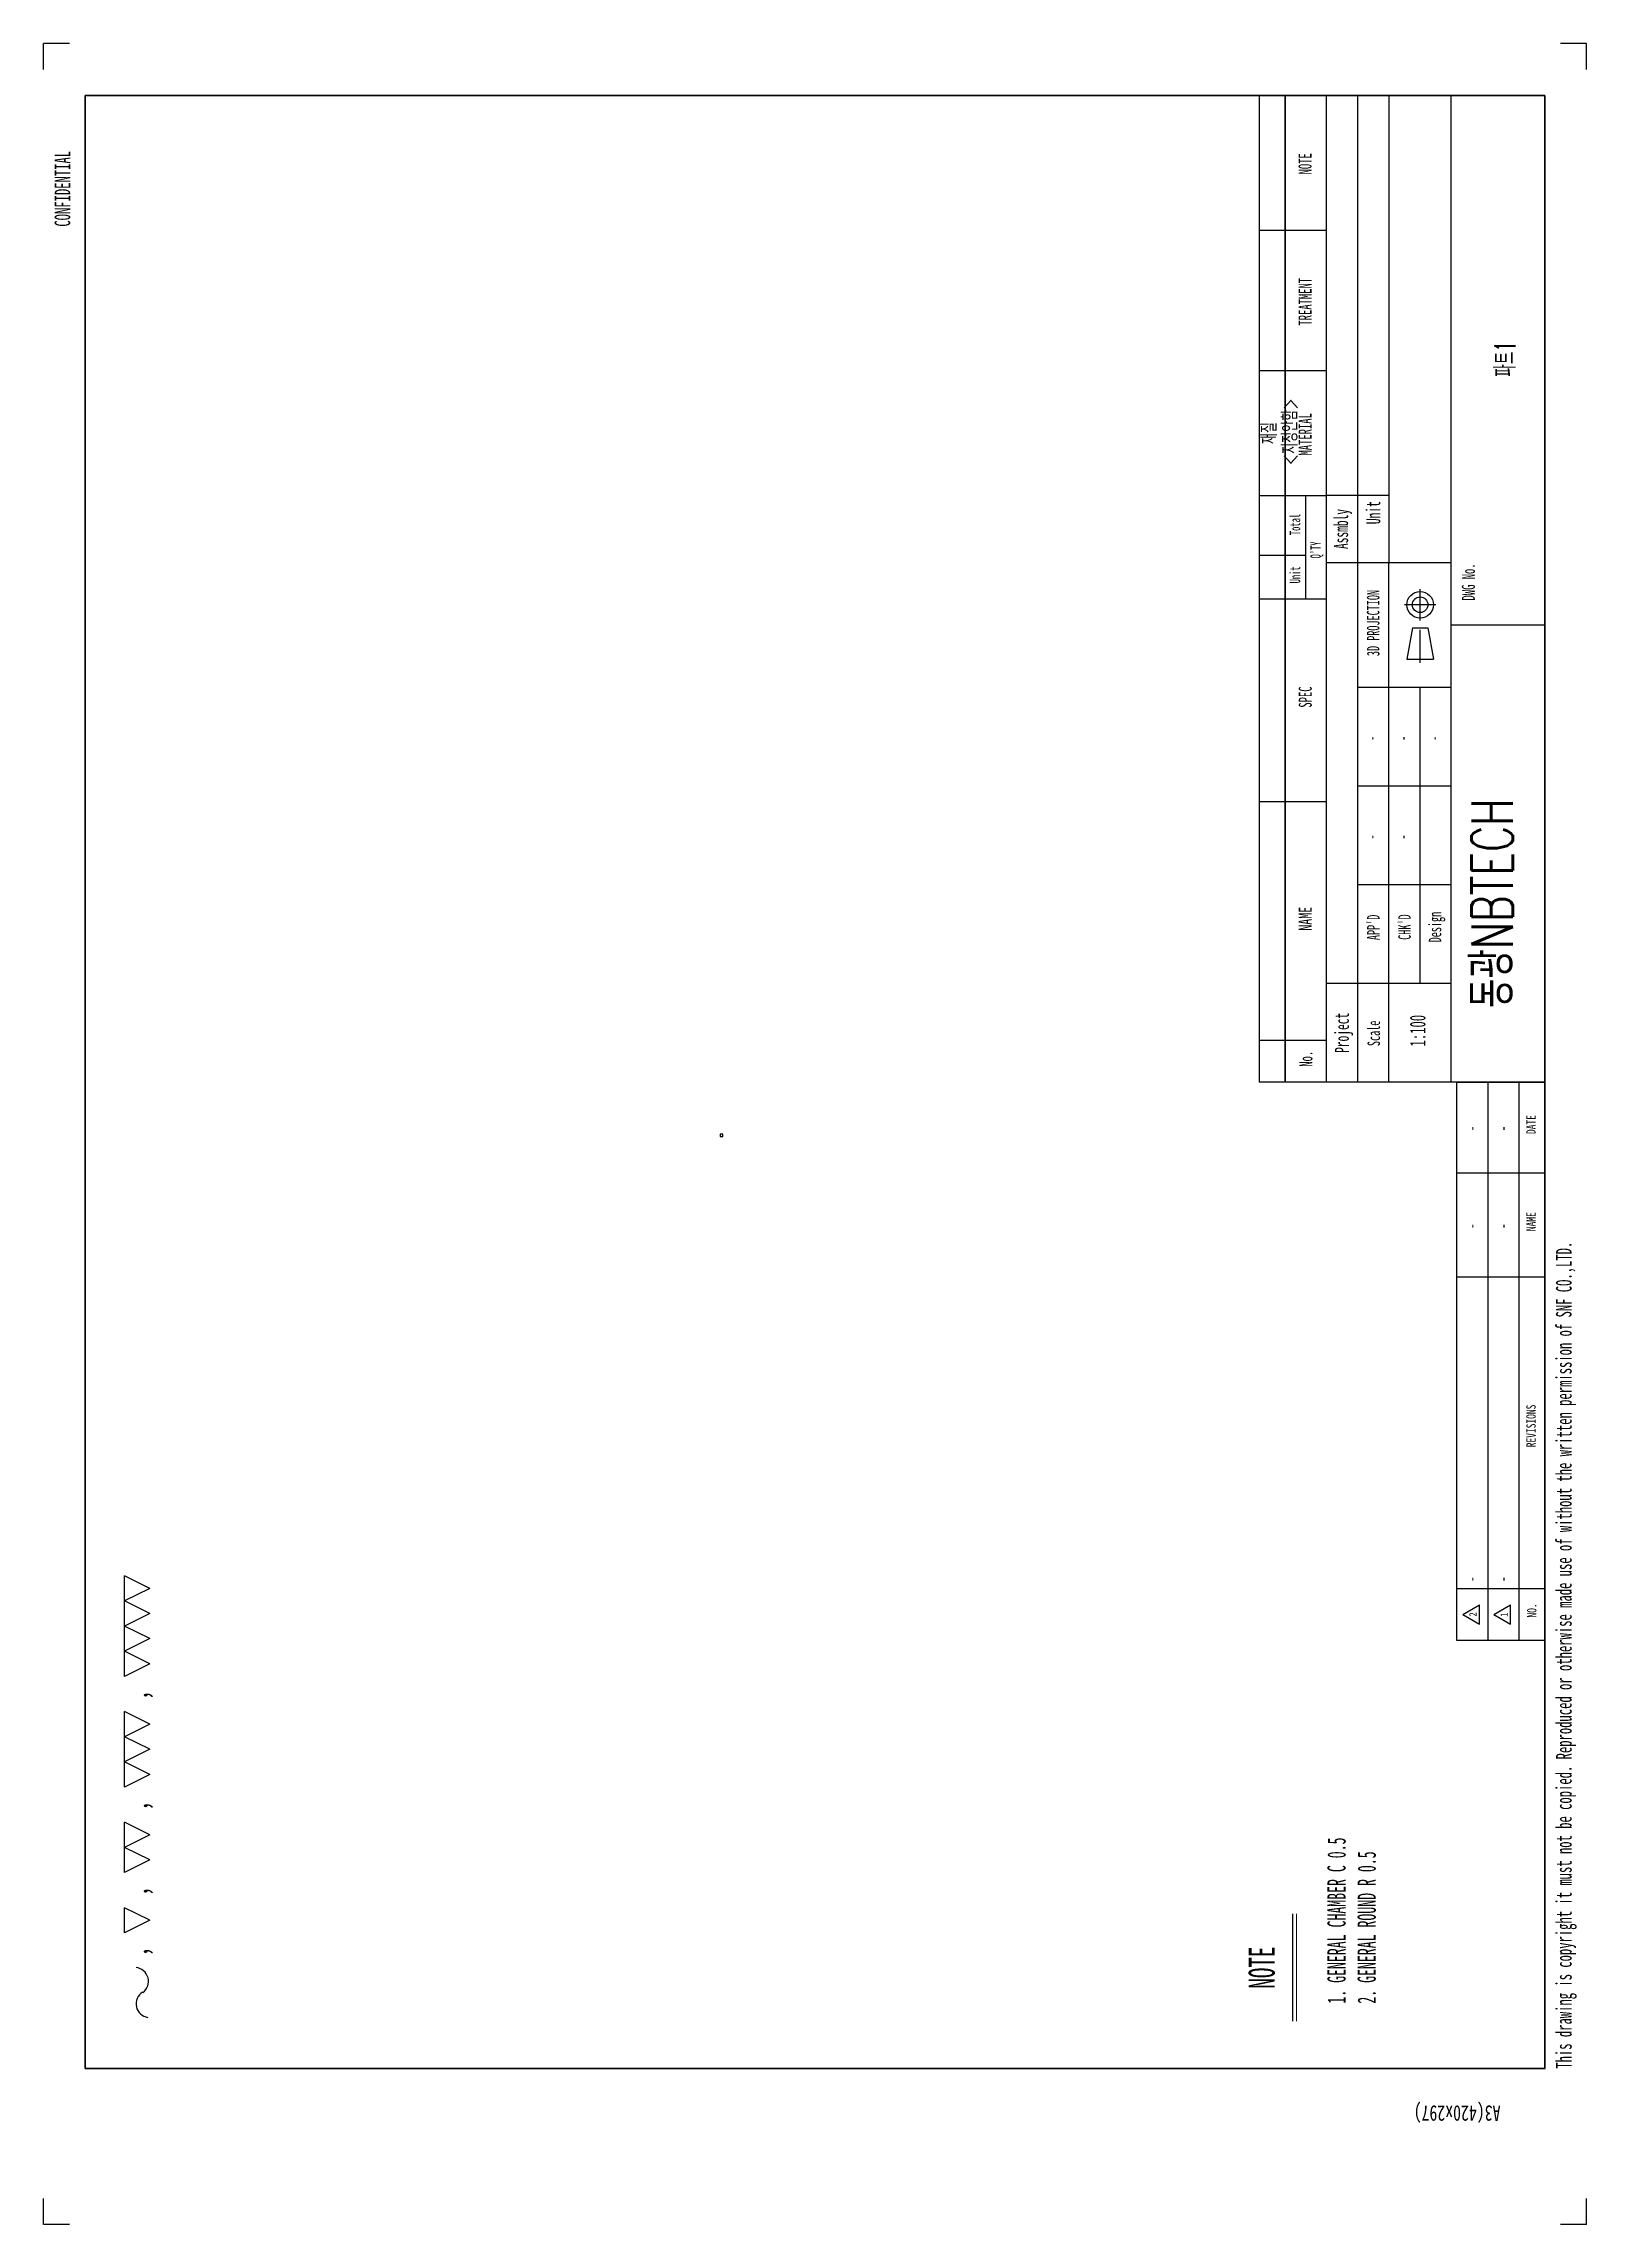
# Model space of a CAD drawing. Header units: millimetres. Extents: x -28700 to 1000, y -493 to 41507.
import ezdxf

# ---------------------------------------------------------------- set-up
doc = ezdxf.new("R2010")
doc.units = ezdxf.units.MM
doc.header["$LTSCALE"] = 100
doc.linetypes.add('CENTER', pattern=[10.16, 6.35, -1.27, 1.27, -1.27])
for name, color, linetype in [('3', 3, 'Continuous'), ('4-1', 2, 'Continuous'), ('SLD-0', 7, 'Continuous')]:
    doc.layers.add(name, color=color, linetype=linetype)
doc.styles.add('SLDTEXTSTYLE0', font='TXT', dxfattribs={"width": 0.744681})
doc.styles.add('SLDTEXTSTYLE1', font='TXT', dxfattribs={"width": 0.7, "bigfont": 'bigfont'})
doc.styles.add('SLDTEXTSTYLE2', font='TXT', dxfattribs={"width": 0.6})
doc.styles.add('SLDTEXTSTYLE3', font='TXT', dxfattribs={"width": 0.675})
doc.styles.add('SLDTEXTSTYLE4', font='TXT', dxfattribs={"width": 0.56})
doc.styles.add('SLDTEXTSTYLE5', font='TXT', dxfattribs={"width": 0.595745})
doc.styles.add('SLDTEXTSTYLE6', font='TXT', dxfattribs={"width": 0.595745, "bigfont": 'bigfont'})
doc.styles.add('SLDTEXTSTYLE7', font='TXT', dxfattribs={"width": 0.7})

# ---------------------------------------------------------------- blocks, each defined once
blk = doc.blocks.new('SW_NOTE_0')
at = {"layer": '4-1', "color": 0, "insert": (-387, 1232), "char_height": 300, "attachment_point": 2, "rotation": 90, "style": 'SLDTEXTSTYLE0'}
blk.add_mtext('A3(420x297)', dxfattribs=at)
blk = doc.blocks.new('SW_NOTE_0_1')
at = {"layer": '4-1', "color": 0, "insert": (0, 1031), "char_height": 800, "attachment_point": 1, "style": 'SLDTEXTSTYLE1'}
blk.add_mtext('동광NBTECH', dxfattribs=at)
blk = doc.blocks.new('SW_NOTE_0_2')
at = {"layer": '4-1', "color": 0, "insert": (597, 322), "char_height": 250, "attachment_point": 2, "style": 'SLDTEXTSTYLE2'}
blk.add_mtext('DWG No.', dxfattribs=at)
blk = doc.blocks.new('SW_NOTE_0_3')
at = {"layer": '4-1', "color": 0, "insert": (354, 309), "char_height": 240, "attachment_point": 2, "style": 'SLDTEXTSTYLE2'}
blk.add_mtext("APP'D", dxfattribs=at)
blk = doc.blocks.new('SW_NOTE_0_4')
at = {"layer": '4-1', "color": 0, "insert": (483, 348), "char_height": 270, "attachment_point": 2, "style": 'SLDTEXTSTYLE2'}
blk.add_mtext('Project', dxfattribs=at)
blk = doc.blocks.new('SW_NOTE_0_5')
at = {"layer": '4-1', "color": 0, "insert": (543, 348), "char_height": 270, "attachment_point": 2, "style": 'SLDTEXTSTYLE2'}
blk.add_mtext('Assmbly', dxfattribs=at)
blk = doc.blocks.new('SW_NOTE_0_6')
at = {"layer": '4-1', "color": 0, "insert": (381, 309), "char_height": 240, "attachment_point": 2, "style": 'SLDTEXTSTYLE2'}
blk.add_mtext("CHK'D", dxfattribs=at)
blk = doc.blocks.new('SW_NOTE_0_7')
at = {"layer": '4-1', "color": 0, "insert": (411, 309), "char_height": 240, "attachment_point": 2, "style": 'SLDTEXTSTYLE2'}
blk.add_mtext('Design', dxfattribs=at)
blk = doc.blocks.new('SW_NOTE_0_8')
at = {"layer": '4-1', "color": 0, "insert": (597, 322), "char_height": 250, "attachment_point": 2, "style": 'SLDTEXTSTYLE2'}
blk.add_mtext('MATERIAL', dxfattribs=at)
blk = doc.blocks.new('SW_NOTE_0_9')
at = {"layer": '4-1', "color": 0, "insert": (322, 322), "char_height": 250, "attachment_point": 2, "style": 'SLDTEXTSTYLE2'}
blk.add_mtext('SPEC', dxfattribs=at)
blk = doc.blocks.new('SW_NOTE_0_10')
at = {"layer": '4-1', "color": 0, "insert": (219, 322), "char_height": 250, "attachment_point": 2, "style": 'SLDTEXTSTYLE2'}
blk.add_mtext('No.', dxfattribs=at)
blk = doc.blocks.new('SW_NOTE_0_11')
at = {"layer": '4-1', "color": 0, "insert": (422, 322), "char_height": 250, "attachment_point": 2, "style": 'SLDTEXTSTYLE3'}
blk.add_mtext('NAME', dxfattribs=at)
blk = doc.blocks.new('SW_NOTE_0_12')
at = {"layer": '4-1', "color": 0, "insert": (220, 258), "char_height": 200, "attachment_point": 2, "style": 'SLDTEXTSTYLE2'}
blk.add_mtext("Q'TY", dxfattribs=at)
blk = doc.blocks.new('SW_NOTE_0_13')
at = {"layer": '4-1', "color": 0, "insert": (694, 322), "char_height": 250, "attachment_point": 2, "style": 'SLDTEXTSTYLE2'}
blk.add_mtext('TREATMENT', dxfattribs=at)
blk = doc.blocks.new('SW_NOTE_0_14')
at = {"layer": '4-1', "color": 0, "insert": (341, 322), "char_height": 250, "attachment_point": 2, "style": 'SLDTEXTSTYLE2'}
blk.add_mtext('NOTE', dxfattribs=at)
blk = doc.blocks.new('SW_NOTE_0_15')
at = {"layer": '4-1', "color": 0, "insert": (192, 258), "char_height": 200, "attachment_point": 2, "style": 'SLDTEXTSTYLE2'}
blk.add_mtext('Unit', dxfattribs=at)
blk = doc.blocks.new('SW_NOTE_0_16')
at = {"layer": '4-1', "color": 0, "insert": (245, 258), "char_height": 200, "attachment_point": 2, "style": 'SLDTEXTSTYLE2'}
blk.add_mtext('Total', dxfattribs=at)
blk = doc.blocks.new('SW_NOTE_0_17')
at = {"layer": '4-1', "color": 0, "insert": (260, 348), "char_height": 270, "attachment_point": 2, "style": 'SLDTEXTSTYLE2'}
blk.add_mtext('Unit', dxfattribs=at)
blk = doc.blocks.new('SW_NOTE_0_18')
at = {"layer": '4-1', "color": 0, "insert": (339, 309), "char_height": 240, "attachment_point": 2, "style": 'SLDTEXTSTYLE2'}
blk.add_mtext('Scale', dxfattribs=at)
blk = doc.blocks.new('SW_NOTE_0_19')
at = {"layer": '4-1', "color": 0, "insert": (703, 232), "char_height": 180, "attachment_point": 2, "style": 'SLDTEXTSTYLE0'}
blk.add_mtext('REVISIONS', dxfattribs=at)
blk = doc.blocks.new('SW_NOTE_0_20')
at = {"layer": '4-1', "color": 0, "insert": (227, 232), "char_height": 180, "attachment_point": 2, "style": 'SLDTEXTSTYLE0'}
blk.add_mtext('NO.', dxfattribs=at)
blk = doc.blocks.new('SW_NOTE_0_21')
at = {"layer": '4-1', "color": 0, "insert": (371, 232), "char_height": 180, "attachment_point": 2, "style": 'SLDTEXTSTYLE0'}
blk.add_mtext('NAME', dxfattribs=at)
blk = doc.blocks.new('SW_NOTE_0_22')
at = {"layer": '4-1', "color": 0, "insert": (344, 232), "char_height": 180, "attachment_point": 2, "style": 'SLDTEXTSTYLE0'}
blk.add_mtext('DATE', dxfattribs=at)
blk = doc.blocks.new('SW_NOTE_0_23')
at = {"layer": '4-1', "color": 0, "insert": (981, 309), "char_height": 240, "attachment_point": 2, "style": 'SLDTEXTSTYLE2'}
blk.add_mtext('3D PROJECTION', dxfattribs=at)
blk = doc.blocks.new('A$C547C11EC_')
for p, q in [((-8800, 0), (-8800, 5500)), ((10200, 5500), (-8800, 5500)), ((10200, 5500), (10200, 4200)), ((-8800, 5000), (10200, 5000)), ((10200, 5000), (-8800, 5000)), ((-8800, 4200), (10200, 4200)), ((-8800, 4200), (10200, 4200)), ((10200, 4200), (10200, 0)), ((-6900, 3600), (-6900, 4200)), ((1200, 3600), (1200, 4200)), ((-8800, 3600), (1200, 3600)), ((1200, 1800), (1200, 3600)), ((10200, 3000), (1200, 3000)), ((-652, 2656), (-652, 2144)), ((-52, 2550), (-652, 2656)), ((-52, 2550), (-52, 2250)), ((-52, 2250), (-652, 2144)), ((-8800, 1800), (10200, 1800)), ((-8800, 1700), (-8800, 0)), ((0, 0), (0, 1800)), ((-19550, 0), (-8800, 0)), ((10200, 0), (-8800, 0))]:
    blk.add_line(p, q)
at = {"color": 3, "linetype": 'Continuous', "true_color": 0x00ff00}
for p, q in [((-3400, 4200), (-3400, 5500)), ((500, 4200), (500, 5500)), ((1350, 5500), (1350, 4600)), ((2500, 5500), (2500, 4200)), ((4900, 4200), (4900, 5500)), ((7600, 4200), (7600, 5500)), ((500, 4600), (2500, 4600)), ((2500, 3000), (2500, 4200)), ((-6900, 1800), (-6900, 3600)), ((-5000, 1800), (-5000, 3600)), ((-1200, 1800), (-1200, 3600)), ((1200, 3600), (10200, 3600)), ((-8800, 500), (-19550, 500))]:
    blk.add_line(p, q, dxfattribs=at)
at = {"color": 251, "true_color": 0x6a6a6a}
for p, q in [((-3100, 1800), (-3100, 3600)), ((-8800, 3000), (1200, 3000)), ((-6900, 2400), (-1200, 2400)), ((-8800, 1700), (-19550, 1700)), ((-18550, 1700), (-18550, 0)), ((-12550, 1700), (-12550, 0)), ((-10550, 1700), (-10550, 0)), ((-8800, 1100), (-19550, 1100))]:
    blk.add_line(p, q, dxfattribs=at)
at = {"color": 1, "linetype": 'CENTER'}
for p, q in [((393, 2100), (393, 2700)), ((-728, 2400), (5, 2400)), ((92, 2400), (693, 2400))]:
    blk.add_line(p, q, dxfattribs=at)
at = {"color": 7}
blk.add_line((-19550, 1700), (-19550, 0), dxfattribs=at)
blk.add_circle((393, 2400), 256)
at = {"color": 251, "true_color": 0x6a6a6a}
blk.add_circle((393, 2400), 150, dxfattribs=at)
at = {"layer": '3', "color": 3, "linetype": 'Continuous', "true_color": 0x00ff00}
blk.add_line((-8000, 4200), (-8000, 5500), dxfattribs=at)
at = {"layer": '4-1'}
for name, p in [('SW_NOTE_0_10', (-8570, 4402)), ('SW_NOTE_0_11', (-6077, 4414)), ('SW_NOTE_0_9', (-1707, 4415)), ('SW_NOTE_0_15', (776, 4651)), ('SW_NOTE_0_16', (1693, 4651)), ('SW_NOTE_0_8', (3078, 4419)), ('SW_NOTE_0_13', (5535, 4419)), ('SW_NOTE_0_14', (8545, 4419)), ('SW_NOTE_0_12', (1228, 4254)), ('SW_NOTE_0_4', (-8335, 3694)), ('SW_NOTE_0_5', (1309, 3710)), ('SW_NOTE_0_18', (-8201, 3104)), ('SW_NOTE_0_3', (-6175, 3112)), ('SW_NOTE_0_23', (-940, 3115)), ('SW_NOTE_0_17', (1905, 3091)), ('SW_NOTE_0_6', (-6196, 2512)), ('SW_NOTE_0_7', (-6226, 1925)), ('SW_NOTE_0_2', (235, 1275)), ('SW_NOTE_0_20', (-19203, 109)), ('SW_NOTE_0_19', (-16126, 124)), ('SW_NOTE_0_21', (-11860, 124)), ('SW_NOTE_0_22', (-9962, 124))]:
    blk.add_blockref(name, p, dxfattribs=at)
blk = doc.blocks.new('A$C0C890E57')
at = {"color": 150, "linetype": 'Continuous', "true_color": 0x0080ff}
for p, q in [((-41500, -500), (-41500, 0)), ((-41500, 0), (-41000, 0)), ((0, 0), (500, 0)), ((500, -500), (500, 0)), ((-41500, -29700), (-41500, -29200)), ((500, -29700), (500, -29200)), ((-41500, -29700), (-41000, -29700)), ((0, -29700), (500, -29700))]:
    blk.add_line(p, q, dxfattribs=at)
at = {"lineweight": 35}
for p, q in [((-500, -800), (-38500, -801)), ((-38500, -801), (-38500, -28906)), ((-500, -28900), (-500, -800)), ((-38500, -28900), (-500, -28900))]:
    blk.add_line(p, q, dxfattribs=at)
at = {"color": 2, "linetype": 'Continuous', "true_color": 0xffff00}
blk.add_line((-38500, -28901), (-14000, -28901), dxfattribs=at)
at = {"color": 7, "linetype": 'Continuous'}
blk.add_blockref('A$C547C11EC_', (-10700, -28900), dxfattribs=at)
at = {"layer": '4-1'}
for name, p in [('SW_NOTE_0', (-39124, -28443)), ('SW_NOTE_0_1', (-18073, -28518))]:
    blk.add_blockref(name, p, dxfattribs=at)
blk = doc.blocks.new('SW_NOTE_0_24')
at = {"layer": '4-1', "color": 0, "char_height": 350, "attachment_point": 1, "style": 'SLDTEXTSTYLE4'}
for s, insert in [('1. GENERAL CHAMBER C 0.5', (0, 451)), ('2. GENERAL ROUND R 0.5', (0, -130))]:
    blk.add_mtext(s, dxfattribs=dict(at, insert=insert))
blk = doc.blocks.new('SW_NOTE_0_25')
at = {"layer": '4-1', "color": 0, "char_height": 300, "attachment_point": 2, "style": 'SLDTEXTSTYLE1'}
for s, insert in [('<지정안함>', (380, -13)), ('재질', (356, 387))]:
    blk.add_mtext(s, dxfattribs=dict(at, insert=insert))
blk = doc.blocks.new('SW_NOTE_0_26')
at = {"layer": '4-1', "color": 0}
for p, q in [((863, 80), (621, 564)), ((621, 564), (1105, 564)), ((863, 80), (1105, 564)), ((2025, 80), (1783, 564)), ((1783, 564), (2267, 564)), ((2025, 80), (2267, 564)), ((2510, 80), (2267, 564)), ((2267, 564), (2752, 564)), ((2510, 80), (2752, 564)), ((3671, 80), (3429, 564)), ((3429, 564), (3914, 564)), ((3671, 80), (3914, 564)), ((4156, 80), (3914, 564)), ((3914, 564), (4398, 564)), ((4156, 80), (4398, 564)), ((4640, 80), (4398, 564)), ((4398, 564), (4883, 564)), ((4640, 80), (4883, 564)), ((5802, 80), (5560, 564)), ((5560, 564), (6045, 564)), ((5802, 80), (6045, 564)), ((6287, 80), (6045, 564)), ((6045, 564), (6529, 564)), ((6287, 80), (6529, 564)), ((6771, 80), (6529, 564)), ((6529, 564), (7014, 564)), ((6771, 80), (7014, 564)), ((7256, 80), (7014, 564)), ((7014, 564), (7498, 564)), ((7256, 80), (7498, 564))]:
    blk.add_line(p, q, dxfattribs=at)
for centre, radius, start, end in [((-747, 80), 263, 31.2184, 172.5868), ((-315, 371), 268, 216.6561, 353.7742)]:
    blk.add_arc(centre, radius, start, end, dxfattribs=at)
at = {"layer": '4-1', "color": 0, "char_height": 423, "attachment_point": 1, "style": 'SLDTEXTSTYLE7'}
for insert in [(159, 546), (1321, 546), (2967, 546), (5098, 546)]:
    blk.add_mtext(',', dxfattribs=dict(at, insert=insert))

msp = doc.modelspace()

# ---------------------------------------------------------------- linework, layer by layer
at = {"color": 4, "linetype": 'Continuous', "true_color": 0x00ffff}
for p, q in [((-1380, 11252), (-1060, 11437)), ((-780, 11252), (-460, 11437)), ((-460, 11068), (-460, 11437)), ((-1380, 11252), (-1060, 11068)), ((-780, 11252), (-460, 11068))]:
    msp.add_line(p, q, dxfattribs=at)
at = {"color": 4, "true_color": 0x00ffff}
for p, q in [((-1060, 11068), (-1060, 11437)), ((-4651, 3421), (-4651, 5486))]:
    msp.add_line(p, q, dxfattribs=at)
at = {"color": 179, "linetype": 'Continuous', "lineweight": 18, "true_color": 0x212142}
msp.add_line((-4581, 3421), (-4581, 5486), dxfattribs=at)
at = {"layer": 'SLD-0'}
for p, q in [((-15676, 20507), (-15676, 20457)), ((-15626, 20507), (-15676, 20507)), ((-15676, 20457), (-15626, 20457)), ((-15626, 20457), (-15626, 20507))]:
    msp.add_line(p, q, dxfattribs=at)

# ---------------------------------------------------------------- block references
at = {"color": 7, "linetype": 'Continuous', "rotation": 90.00000000000001}
msp.add_blockref('A$C0C890E57', (-28700, 41007), dxfattribs=at)
at = {"layer": '4-1', "rotation": 90.00000000000001}
for name, p in [('SW_NOTE_0_25', (-4871, 33651)), ('SW_NOTE_0_26', (-26578, 4501)), ('SW_NOTE_0_24', (-3534, 3758))]:
    msp.add_blockref(name, p, dxfattribs=at)

# ---------------------------------------------------------------- texts
at = {"layer": '4-1', "rotation": 90}
for s, insert, char_height, attachment_point, style in [('CONFIDENTIAL', (-28488, 37982), 300, 1, 'SLDTEXTSTYLE5'), ('파트1', (-763, 35436), 400, 2, 'SLDTEXTSTYLE6'), ('-', (-3259, 28128), 240, 2, 'SLDTEXTSTYLE5'), ('-', (-2659, 28128), 240, 2, 'SLDTEXTSTYLE5'), ('-', (-2059, 28128), 240, 2, 'SLDTEXTSTYLE5'), ('-', (-3259, 26228), 240, 2, 'SLDTEXTSTYLE5'), ('-', (-2659, 26228), 240, 2, 'SLDTEXTSTYLE5'), ('1:100', (-2398, 22497), 300, 2, 'SLDTEXTSTYLE5'), ('-', (-1333, 20612), 240, 2, 'SLDTEXTSTYLE5'), ('-', (-733, 20612), 240, 2, 'SLDTEXTSTYLE5'), ('-', (-1333, 18732), 240, 2, 'SLDTEXTSTYLE5'), ('-', (-733, 18732), 240, 2, 'SLDTEXTSTYLE5'), ('This drawing is copyright it must not be copied. Reproduced or otherwise made use of without the written permission of SNF CO.,LTD.', (416, 2505), 300, 1, 'SLDTEXTSTYLE5'), ('-', (-1333, 11884), 240, 1, 'SLDTEXTSTYLE5'), ('-', (-733, 11884), 240, 1, 'SLDTEXTSTYLE5'), ('2', (-1257, 11254), 144, 2, 'SLDTEXTSTYLE0'), ('1', (-657, 11249), 144, 2, 'SLDTEXTSTYLE0'), ('NOTE', (-5501, 4452), 500, 2, 'SLDTEXTSTYLE5')]:
    msp.add_mtext(s, dxfattribs=dict(at, insert=insert, char_height=char_height, attachment_point=attachment_point, style=style))

doc.saveas('drawing.dxf')
